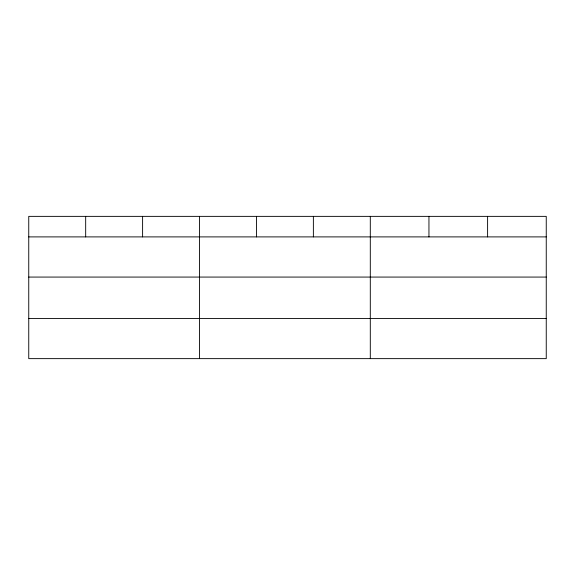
<?xml version="1.0" encoding="UTF-8"?>
<svg xmlns="http://www.w3.org/2000/svg" width="575" height="575" viewBox="0 0 575 575"><rect width="100%" height="100%" fill="white"/><g stroke="black" fill="none" stroke-linecap="round" stroke-linejoin="round"><path stroke-width="0.86" d="M546.25 277.071L546.25 216.365L28.75 216.365L28.75 358.635L546.25 358.635L546.25 277.071L28.75 277.071M28.75 236.9L546.25 236.9M28.75 318.464L546.25 318.464M487.6 216.365L487.6 236.9M428.95 216.365L428.95 236.9M370.3 216.365L370.3 358.635M313.375 216.365L313.375 236.9M256.45 216.365L256.45 236.9M199.525 216.365L199.525 358.635M142.6 216.365L142.6 236.9M85.675 216.365L85.675 236.9"/></g></svg>
